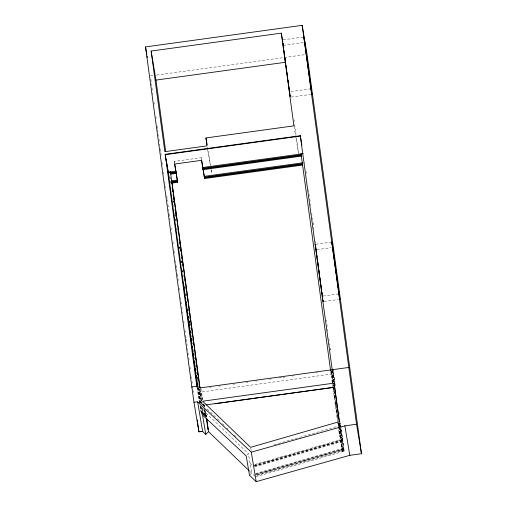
<?xml version="1.0" encoding="UTF-8"?>
<svg xmlns="http://www.w3.org/2000/svg" width="507" height="507" viewBox="0 0 507 507"><rect width="100%" height="100%" fill="white"/><g stroke="black" fill="none" stroke-linecap="round" stroke-linejoin="round"><path stroke-width="0.38" stroke-dasharray="2.54 1.9" d="M203.979 406.963L204.289 405.968L201.526 404.865M203.18 414.935L203.009 413.731L205.779 414.834L205.462 415.829L203.751 415.151M205.779 414.834L205.462 415.835L206.33 415.525M202.128 404.586L204.201 405.41L203.852 406.234L204.752 406.107L204.847 406.658M205.684 414.276L205.557 416.386L206.457 416.26L206.241 414.973L205.341 415.094L203.053 414.194L202.914 413.18L205.684 414.276L205.544 416.583M247.346 454.874L248.443 453.752L205.265 412.28L202.534 415.005M249.488 475.351L251.681 473.101L248.443 453.752M200.005 405.391L201.488 414.257L202.35 413.946M274.021 444.791L339.95 425.715L339.525 422.635M254.964 464.45L340.032 439.842L340.368 442.022L340.032 439.842M253.532 465.445L340.127 440.393L340.273 441.464L254.577 466.256M254.451 465.521L340.153 440.729M254.419 465.958L340.248 441.128M254.666 466.814L342.567 441.382L340.001 422.546M255.686 473.538L342.174 448.518L342.295 449.405L255.934 474.387M255.021 474.311L342.269 449.069L342.415 450.14L256.06 475.122M255.902 474.825L342.396 449.804L342.51 450.698L256.149 475.68M255.547 476.814L344.209 451.167L340.317 422.642M283.115 39.825L303.123 37.068M283.255 45.37L303.262 42.613M150.383 75.936L153.513 75.505M156.65 75.074L283.54 57.614M284.326 57.506L304.688 54.699M290.955 91.558L310.189 88.909M291.094 97.103L310.328 94.454M174.452 162.715L174.269 161.397L201.203 157.69L201.583 159.971M315.943 244.222L331.065 242.143M316.85 249.659L331.198 247.682M323.06 296.056L338.156 293.978M323.967 301.494L338.308 299.517M209.518 387.462L211.083 387.247M218.904 386.169L220.469 385.954M232.986 384.23L234.551 384.014M246.282 382.398L247.847 382.189M255.674 381.112L257.233 380.896M269.749 379.173L271.315 378.957M279.142 377.88L282.266 377.449M283.052 377.341L284.617 377.126M292.438 376.048L294.003 375.833M315.905 372.822L317.471 372.607M333.999 382.063L332.884 373.874L201.469 391.962L202.585 400.15M198.49 387.741L200.626 403.426L201.323 403.471L201.995 403.376L200.024 388.989M205.627 404.928L203.275 405.251L204.974 406.88M203.053 403.908L203.294 405.359L205.646 405.042M201.361 413.516L202.261 413.395M203.028 413.674L203.478 413.611L203.605 414.346L202.483 414.504M340.089 440.26L342.333 439.956M342.352 440.089L340.786 440.31L342.637 451.388L339.322 427.059M342.567 441.382L341.674 441.508L339.107 422.673M342.941 449.082L343.841 448.955L340.305 423.06M343.157 450.374L344.057 450.248M338.853 427.167L342.067 450.71L342.517 450.647M342.067 450.71L342.187 451.445L343.309 451.293L339.303 422.401M342.478 440.83L341.547 440.767L339.088 422.718M343.03 449.633L343.961 449.696M203.827 414.745L205.899 415.569M207.23 409.048L216.831 418.275M217.402 418.814L220.222 421.526M222.484 423.7L224.176 425.322M227.003 428.035L228.131 429.125M234.342 435.088L236.04 436.717M250.04 463.316L252.252 465.439M249.976 471.466L254.996 476.288M304.789 162.525L304.916 163.26M294.06 126.604L298.528 153.342M332.332 370.56L332.884 373.874M339.5 423.028L339.95 425.715M340.451 428.7L344.209 451.167M341.458 440.215L343.309 451.293M207.483 147.119L210.551 165.453M207.667 149.679L210.354 165.719M210.994 169.541L211.761 174.123M250.724 448.004L251.174 450.691M174.269 161.397L174.522 162.918M169.959 177.298L170.206 178.775M170.948 183.211L170.675 181.55L170.903 183.344M204.201 405.41L204.416 406.703M205.265 412.28L206.007 416.697M200.918 388.647L202.775 399.738M203.554 404.409L203.814 405.961M204.448 409.776L205.582 416.551M203.82 408.471L204.986 415.474M207.167 428.491L207.293 429.233M202.04 407.761L203.155 414.409L202.299 408.135M203.136 414.473L203.009 413.731L203.174 414.897M201.247 407.115L202.477 414.682L201.412 406.665M196.938 387.069L199.466 402.165M306.076 171.664L306.336 173.362M308.586 189.84L308.795 191.405M309.226 194.542L309.441 196.114M309.866 199.251L310.081 200.816M310.506 203.96L310.721 205.525M311.792 213.371L311.976 215.057M312.388 217.959L312.648 219.645M313.028 222.668L313.256 224.474L313.028 222.953M313.675 227.377L313.928 229.056M315.601 241.503L315.81 243.075M318.745 264.356L318.954 265.928M326.337 320.056L326.546 321.622M326.977 324.759L327.192 326.331M327.617 329.468L327.833 331.033M328.866 338.815L329.094 340.615M329.506 343.524L329.721 345.09M330.146 348.233L330.374 350.033L330.146 348.512M332.941 368.868L334.867 382.994L332.928 368.912M334.994 383.59L335.317 385.947M338.955 412.616L339.164 414.162M332.941 370.756L334.544 382.525M332.231 370.376L333.847 382.379M332.047 370.877L333.543 381.866M331.933 370.37L333.543 382.145M331.616 370.554L333.207 382.373M338.676 422.35L339.196 426.324M331.369 371.251L333.403 386.163M333.511 386.942L333.961 390.225M334.069 391.005L334.601 394.934M334.683 395.58L335.241 399.636M335.647 402.64L335.888 404.345M335.97 404.992L336.528 409.054M336.61 409.7L337.168 413.763M337.275 414.549L337.814 418.471M338.429 423.041L338.879 426.324M338.968 426.97L340.805 440.444L340.134 440.539L338.27 426.919M331.274 371.403L333.308 386.315L331.261 371.454M333.416 387.101L335.235 400.441M335.342 401.221L337.801 419.27L333.397 387.145M338.34 423.199L338.765 426.336L338.321 423.244M338.872 427.122L342.187 451.445M330.672 371.206L337.459 420.918M337.523 421.431L338.207 426.412M294.009 119.817L294.218 121.376M294.643 124.494L296.025 134.621M296.449 137.733L298.572 153.31M211.204 169.858L211.787 174.167M201.203 157.69L201.469 159.667M206.241 414.973L206.66 417.749M205.481 411.114L206.267 417.077M205.259 409.827L206.482 418.757M204.283 409.2L205.177 415.905M203.092 403.876L203.294 405.359M200.183 389.256L202.306 404.985M202.73 408.122L203.605 414.346M199.733 389.319L201.748 404.263M199.378 389.218L201.323 403.471M173.248 200.557L173.457 202.122M173.888 204.98L174.097 206.818M175.226 214.569L175.378 216.21M175.809 219.062L176.018 220.9M177.089 228.454L177.298 230.292M179.649 247.232L179.865 248.798M181.462 260.807L181.747 262.398M182.812 270.237L183.027 271.803M183.369 274.667L183.667 276.511M189.675 321.058L190.081 323.555M197.35 376.866L197.673 379.223M198.738 387.57L200.981 404.003M170.06 178.895L169.845 177.33L170.041 178.946M174.966 214.892L175.181 216.457M179.554 248.538L179.339 246.972L179.548 248.817M181.259 261.061L181.474 262.626M182.539 270.446L182.754 272.012L182.52 270.491M189.472 321.311L189.688 322.877M197.046 376.866L197.369 379.211L197.046 377.138M198.541 387.823L200.569 402.691M174.871 214.467L175.08 216.039M175.498 219.081L175.726 220.741M176.778 228.467L177.006 230.153M181.24 261.105L181.455 262.67M189.453 321.356L189.726 323.453M197.895 387.557L199.916 402.425M200.404 406.202L201.577 414.808M197.857 387.652L199.872 402.564M200.417 406.43L201.488 414.257M197.565 387.728L199.726 403.547M150.807 79.073L151.346 82.99M151.454 83.775L151.663 85.341M152.094 88.472L152.303 90.043M152.734 93.174L152.949 94.746M154.014 102.579L154.229 104.144M155.934 116.68L156.15 118.245M157.221 126.085L157.645 129.215M157.753 130.001L157.969 131.566M158.393 134.704L158.609 136.269M159.033 139.4L159.249 140.971M159.673 144.102L159.889 145.674M160.313 148.805L160.852 152.721M160.953 153.507L161.169 155.072M162.24 162.905L162.449 164.477M163.52 172.31L163.736 173.876M164.8 181.715L165.016 183.28M165.44 186.411L165.656 187.983M166.727 195.816L167.152 198.947M167.259 199.733L167.475 201.298M167.899 204.435L168.432 208.352M168.539 209.138L168.755 210.703M169.18 213.834L169.712 217.757M169.82 218.536L170.035 220.101M171.106 227.941L171.315 229.506M171.746 232.643L171.955 234.209M173.026 242.042L173.242 243.607M174.307 251.447L174.522 253.012M175.587 260.845L175.802 262.417M176.233 265.548L176.658 268.685M176.766 269.464L176.975 271.03M177.406 274.167L177.938 278.083M178.046 278.869L178.261 280.434M179.326 288.268L179.541 289.839M180.612 297.672L180.822 299.238M181.252 302.375L181.462 303.94M181.893 307.071L182.102 308.643M182.533 311.773L182.748 313.339M183.813 321.178L184.028 322.744M185.093 330.577L185.309 332.148M185.733 335.279L186.164 338.416M186.272 339.196L186.804 343.112M186.912 343.898L187.127 345.463M187.552 348.601L187.767 350.166M188.192 353.303L188.408 354.868M188.832 357.999L189.048 359.571M190.112 367.404L190.328 368.969M191.399 376.809L191.608 378.374M192.039 381.505L192.254 383.077M193.319 390.91L193.535 392.475M173.261 202.369L173.045 200.81L173.242 202.42"/><path stroke-width="0.76" d="M205.772 434.36L202.534 415.005L246.25 455.996L249.488 475.351L256.206 481.65L349.805 455.324L361.472 453.714L307.039 54.376L302.178 25.35L145.528 46.91L193.94 402.165L197.667 401.893L202.597 431.381L205.772 434.36L208.504 431.634L206.254 418.167M197.667 401.893L251.269 452.162L344.868 425.836L356.541 424.226L361.472 453.714M281.29 33.145L293.927 125.844L205.95 137.955L207.027 145.858L164.838 151.669L151.124 51.061L281.29 33.145L282.697 41.549M151.124 51.061L155.979 80.093L285.365 62.285M191.938 387.38L191.861 386.917L196.798 386.239L196.874 386.702L165.193 154.305L300.302 135.705L301.373 142.112M165.257 154.673L300.366 136.079M170.466 172.082L168.178 172.114L197.464 386.942M330.615 370.699L301.038 153.83L303.287 153.52M169.097 172.133L175.828 171.201L175.948 172.082L169.889 172.919M301.063 153.97L202.762 167.494L202.882 168.375L301.183 154.844L301.399 156.137L203.098 169.668L202.977 168.787M301.735 153.875L302.413 153.779M170.739 173.362L176.043 172.633L175.954 171.943M301.278 155.402L202.971 168.926L202.882 168.235M170.865 174.104L176.163 173.375L176.043 172.494M171.252 180.904L177.311 180.067L177.431 180.948L171.372 181.785M302.438 162.848L204.245 176.36L204.365 177.241L302.559 163.729M171.467 182.336L177.526 181.5L177.437 180.809M302.654 164.281L204.46 177.792L204.372 177.101M171.581 183.122L177.684 182.279L174.655 163.679M204.581 178.534L302.825 165.054M334.018 383.127L202.604 401.214L250.61 447.326L339.272 421.678L334.018 383.127L334.715 387.278L215.031 403.749M206.406 404.82L334.696 387.164L339.424 421.862M196.798 386.239L200.778 387.817L348.797 367.442L348.879 367.905M208.504 431.634L249.406 470.921M301.627 143.627L301.88 145.135M282.957 43.076L283.21 44.603M283.464 46.137L283.724 47.664M282.608 41.485L282.348 39.933L290.194 96.431L290.004 94.885M282.868 43.038L283.128 44.591M301.038 153.83L301.19 154.705M316.146 249.755L315.234 244.317L322.199 295.385M344.868 425.836L349.805 455.324M322.3 296.158L322.693 298.49M205.95 137.955L207.103 144.825M251.269 452.162L256.206 481.65M201.583 159.971L204.613 178.572L201.564 160.326L174.63 164.034L177.684 182.279M166.112 159.306L166.372 160.833M166.626 162.36L168.546 173.819M165.193 154.305L168.92 176.556M145.528 46.91L146.802 54.547M147.062 56.074L147.315 57.608M206.583 419.504L206.799 420.791L206.495 418.56M208.066 428.371L208.282 429.657L206.748 418.693M193.94 402.165L198.871 431.653L202.597 431.381L198.909 431.894L197.698 423.034M302.178 25.35L356.541 424.226M316.355 251.301L316.672 253.627M316.881 255.173L317.097 256.719M317.414 259.039L317.623 260.585M317.832 262.138L318.149 264.458M318.466 266.777L318.675 268.323M318.89 269.87L319.207 272.196M319.416 273.742L319.625 275.288M319.942 277.608L320.151 279.154M320.468 281.48L320.684 283.026M320.893 284.573L321.21 286.892M321.419 288.445L321.736 290.764M321.945 292.311L322.16 293.857M322.471 296.177L322.686 297.729M300.302 135.705L332.269 370.192M283.362 46.143L283.679 48.463M283.996 50.782L284.205 52.329M284.414 53.881L284.731 56.201M284.947 57.747L285.156 59.294M285.473 61.613L285.682 63.166M285.999 65.485L286.208 67.032M286.423 68.578L286.734 70.898M286.949 72.45L287.266 74.77M287.475 76.316L287.684 77.863M288.001 80.182L288.21 81.735M288.527 84.054L288.743 85.601M288.952 87.147L289.269 89.466M289.478 91.019L289.795 93.339M177.526 181.36L177.646 182.241M172.069 183.052L200.075 388.476M170.422 171.81L199.859 387.697M172.139 187.083L172.355 188.648M172.583 190.169L172.798 191.741M173.102 194.137L173.318 195.708M173.635 198.06L173.85 199.625M175.137 209.036L175.346 210.601M175.669 212.959L175.885 214.524M177.165 223.936L177.38 225.501M178.236 231.775L178.445 233.34M179.193 238.829L179.408 240.4M179.732 242.752L179.947 244.317M180.695 249.805L180.904 251.377M181.227 253.728L181.443 255.294M181.76 257.645L181.975 259.216M182.723 264.705L182.938 266.27M183.255 268.621L183.471 270.193M184.751 279.598L184.966 281.17M185.822 287.444L186.037 289.009M186.785 294.497L187.001 296.063M187.317 298.42L187.533 299.986M188.389 306.26L188.604 307.825M188.813 309.397L189.029 310.962M189.352 313.313L189.561 314.885M189.884 317.236L190.1 318.802M190.847 324.29L191.057 325.862M191.38 328.213L191.595 329.778M191.912 332.129L192.128 333.701M192.875 339.189L193.091 340.755M193.414 343.106L193.623 344.678M194.91 354.082L195.119 355.654M195.442 358.005L195.658 359.571M195.975 361.928L196.19 363.494M196.418 365.015L196.634 366.58M196.938 368.982L197.153 370.547M197.47 372.905L197.686 374.47M198.966 383.881L199.181 385.447M155.979 80.093L165.757 151.84M187.603 312.299L187.818 313.865M188.141 316.216L188.351 317.781M188.566 319.347L188.883 321.692M189.631 327.167L189.846 328.732M190.163 331.084L190.379 332.649M190.702 334.994L190.911 336.559M191.126 338.125L191.443 340.47M191.659 342.035L191.919 343.74M192.191 345.951L192.451 347.65M192.666 349.215L192.939 351.427M193.154 352.992L193.471 355.337M193.687 356.903L193.947 358.607M194.219 360.819L194.479 362.518M194.644 363.944L194.967 366.295M195.227 368L195.499 370.205M195.715 371.77L195.975 373.475M196.247 375.681L196.507 377.385M196.779 379.597L196.995 381.163M197.204 382.728L197.527 385.073M183.547 282.843L183.762 284.408M183.978 285.973L184.295 288.318M184.51 289.884L184.827 292.235M185.042 293.8L185.258 295.366M185.594 297.666L185.79 299.276M186.126 301.576L186.323 303.186M186.551 304.707L186.855 307.103M187.083 308.617L187.387 311.013M187.622 312.534L187.818 314.144M188.154 316.444L188.351 318.054M188.579 319.575L188.883 321.964M189.111 323.485L189.415 325.881M189.643 327.402L189.84 329.011M190.074 330.526L190.379 332.922M190.588 334.487L190.911 336.832M191.139 338.353L191.443 340.748M191.671 342.269L191.868 343.879M192.204 346.18L192.4 347.789M192.635 349.31L192.939 351.7M193.167 353.221L193.471 355.616M193.699 357.131L193.896 358.741M194.232 361.047L194.428 362.657M194.663 364.178L194.961 366.567M195.195 368.088L195.499 370.484M195.727 371.999L195.924 373.608M196.152 375.129L196.456 377.525M196.792 379.825L196.989 381.435M197.217 382.956L197.521 385.345M197.274 419.897L197.483 421.469M304.802 42.404L303.889 36.967L311.868 94.239L304.802 42.404M332.75 247.473L331.844 242.035L339.823 299.307L332.75 247.473M323.213 301.595L322.953 300.043L323.213 301.595"/></g></svg>
